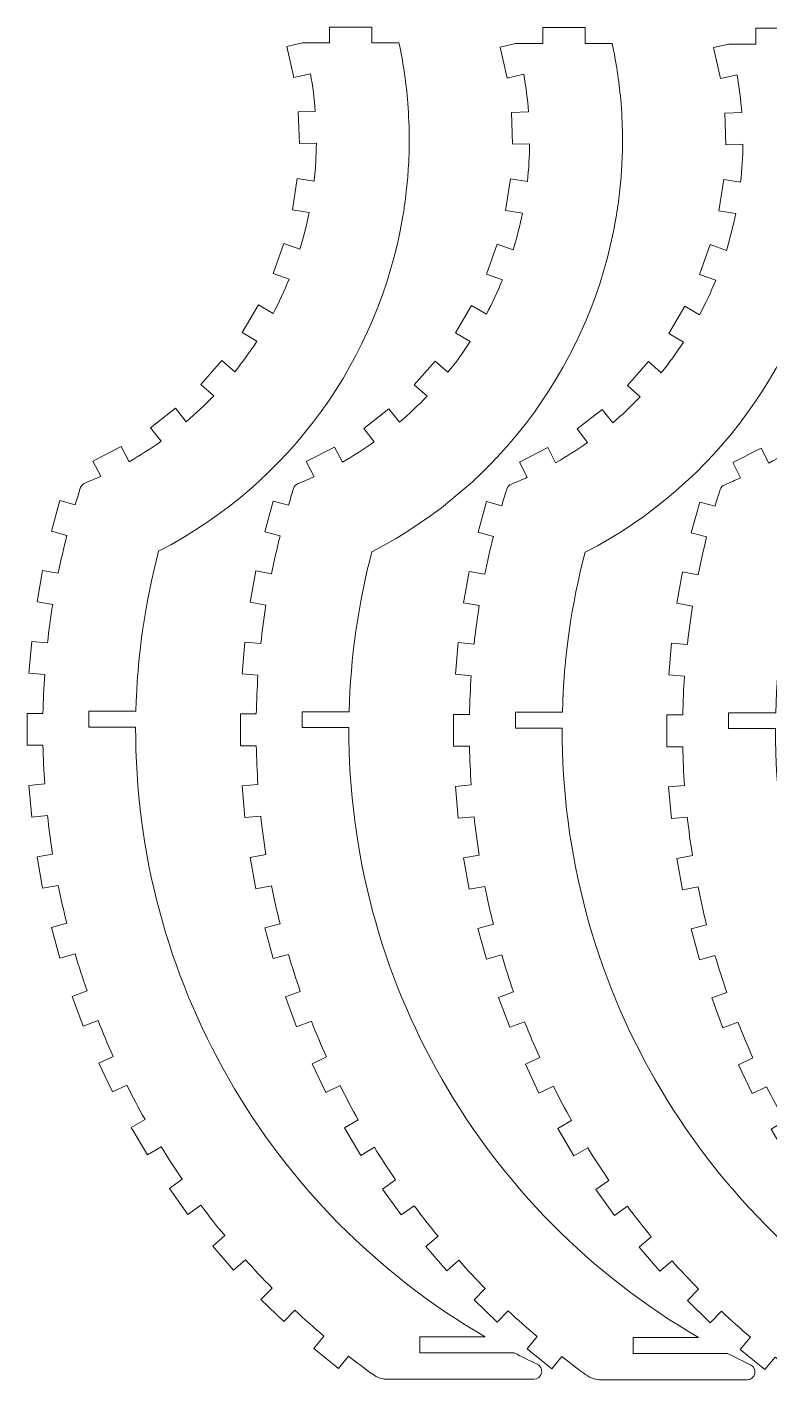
# Model space of a CAD drawing. Header units: millimetres. Extents: x -491 to 491, y -426 to 426.
# Drawn here: x -490.9 to -350.8, y 170.8 to 426.1 of the extents above; entities that cross this region are included whole.
import ezdxf

# ---------------------------------------------------------------- set-up
doc = ezdxf.new("R2010")
doc.units = ezdxf.units.MM
doc.header["$MEASUREMENT"] = 0
doc.layers.add('Camada 1', color=7, linetype='Continuous')

msp = doc.modelspace()

# ---------------------------------------------------------------- linework, layer by layer
at = {"layer": 'Camada 1', "lineweight": 20}
for points in [[(-466.1106, 327.2517), (-441.2061, 340.11), (-424.6201, 363.6994), (-420.092, 390.1154), (-420.092, 390.1154), (-419.8118, 391.7501), (-419.5777, 393.3957), (-419.3908, 395.0502), (-419.3908, 395.0502), (-419.3057, 395.8033), (-419.2303, 396.5586), (-419.1648, 397.3153), (-419.1648, 397.3153), (-419.1066, 397.9884), (-419.0559, 398.6631), (-419.0133, 399.3389), (-419.0133, 399.3389), (-418.9002, 401.1298), (-418.8421, 402.9296), (-418.8404, 404.7353), (-418.8404, 404.7353), (-418.8401, 405.0755), (-418.8418, 405.4158), (-418.8454, 405.756), (-418.8454, 405.756), (-418.8699, 408.03), (-418.9835, 410.303), (-419.1857, 412.5684), (-419.1857, 412.5684), (-419.5015, 416.1074), (-420.034, 419.6266), (-420.7769, 423.1012), (-420.7769, 423.1012), (-420.7769, 423.1012), (-425.8882, 423.1012), (-425.8882, 423.1012), (-425.8882, 423.1012), (-425.8882, 423.1012), (-425.8882, 426.1012), (-425.8882, 426.1012), (-425.8882, 426.1012), (-425.8882, 426.1012), (-433.8882, 426.1012), (-433.8882, 426.1012), (-433.8882, 426.1012), (-433.8882, 426.1012), (-433.8882, 423.1012), (-433.8882, 423.1012), (-433.8882, 423.1012), (-433.8882, 423.1012), (-438.9994, 423.1012), (-438.9994, 423.1012), (-438.9994, 423.1012), (-438.9994, 423.1012), (-441.9257, 422.4399), (-441.9257, 422.4399), (-441.9257, 422.4399), (-441.9257, 422.4399), (-440.6031, 416.5875), (-440.6031, 416.5875), (-440.6031, 416.5875), (-440.6031, 416.5875), (-437.4664, 417.2964), (-437.4664, 417.2964), (-437.4664, 417.2964), (-437.0408, 414.9482), (-436.7359, 412.5799), (-436.5529, 410.2005), (-436.5529, 410.2005), (-436.5529, 410.2005), (-439.7669, 410.0919), (-439.7669, 410.0919), (-439.7669, 410.0919), (-439.7669, 410.0919), (-439.5641, 404.0953), (-439.5641, 404.0953), (-439.5641, 404.0953), (-439.5641, 404.0953), (-436.3502, 404.204), (-436.3502, 404.204), (-436.3502, 404.204), (-436.3721, 401.8177), (-436.5163, 399.4341), (-436.7823, 397.0627), (-436.7823, 397.0627), (-436.7823, 397.0627), (-439.9597, 397.558), (-439.9597, 397.558), (-439.9597, 397.558), (-439.9597, 397.558), (-440.884, 391.6297), (-440.884, 391.6297), (-440.884, 391.6297), (-440.884, 391.6297), (-437.7066, 391.1343), (-437.7066, 391.1343), (-437.7066, 391.1343), (-438.1752, 388.7944), (-438.7634, 386.48), (-439.4689, 384.2004), (-439.4689, 384.2004), (-439.4689, 384.2004), (-442.4973, 385.2823), (-442.4973, 385.2823), (-442.4973, 385.2823), (-442.4973, 385.2823), (-444.5159, 379.632), (-444.5159, 379.632), (-444.5159, 379.632), (-444.5159, 379.632), (-441.4875, 378.5501), (-441.4875, 378.5501), (-441.4875, 378.5501), (-442.3862, 376.3394), (-443.3976, 374.1763), (-444.5178, 372.0692), (-444.5178, 372.0692), (-444.5178, 372.0692), (-447.2898, 373.6993), (-447.2898, 373.6993), (-447.2898, 373.6993), (-447.2898, 373.6993), (-450.3312, 368.5273), (-450.3312, 368.5273), (-450.3312, 368.5273), (-450.3312, 368.5273), (-447.5592, 366.8971), (-447.5592, 366.8971), (-447.5592, 366.8971), (-448.8561, 364.894), (-450.2549, 362.9586), (-451.75, 361.0987), (-451.75, 361.0987), (-451.75, 361.0987), (-454.1675, 363.2192), (-454.1675, 363.2192), (-454.1675, 363.2192), (-454.1675, 363.2192), (-458.124, 358.7086), (-458.124, 358.7086), (-458.124, 358.7086), (-458.124, 358.7086), (-455.7065, 356.588), (-455.7065, 356.588), (-455.7065, 356.588), (-457.3557, 354.8633), (-459.0923, 353.2242), (-460.9094, 351.6773), (-460.9094, 351.6773), (-460.9094, 351.6773), (-462.8868, 354.2133), (-462.8868, 354.2133), (-462.8868, 354.2133), (-462.8868, 354.2133), (-467.6184, 350.5238), (-467.6184, 350.5238), (-467.6184, 350.5238), (-467.6184, 350.5238), (-465.6409, 347.9878), (-465.6409, 347.9878), (-465.6409, 347.9878), (-467.5841, 346.6026), (-469.597, 345.3179), (-471.6717, 344.1388), (-471.6717, 344.1388), (-471.6717, 344.1388), (-473.1391, 347.0003), (-473.1391, 347.0003), (-473.1391, 347.0003), (-473.1391, 347.0003), (-478.478, 344.2626), (-478.478, 344.2626), (-478.478, 344.2626), (-478.478, 344.2626), (-477.0107, 341.4011), (-477.0107, 341.4011), (-477.0107, 341.4011), (-477.9973, 340.9476), (-478.9944, 340.5172), (-480.0011, 340.1102), (-480.0011, 340.1102), (-480.415, 339.9429), (-480.7328, 339.5999), (-480.8682, 339.1745), (-480.8682, 339.1745), (-481.1998, 338.1329), (-481.52, 337.0877), (-481.8288, 336.0391), (-481.8288, 336.0391), (-481.8288, 336.0391), (-484.723, 336.8287), (-484.723, 336.8287), (-484.723, 336.8287), (-484.723, 336.8287), (-486.3022, 331.0403), (-486.3022, 331.0403), (-486.3022, 331.0403), (-486.3022, 331.0403), (-483.408, 330.2507), (-483.408, 330.2507), (-483.408, 330.2507), (-484.0024, 327.8865), (-484.5391, 325.5082), (-485.0177, 323.1179), (-485.0177, 323.1179), (-485.0177, 323.1179), (-487.9705, 323.6479), (-487.9705, 323.6479), (-487.9705, 323.6479), (-487.9705, 323.6479), (-489.0304, 317.7422), (-489.0304, 317.7422), (-489.0304, 317.7422), (-489.0304, 317.7422), (-486.0776, 317.2123), (-486.0776, 317.2123), (-486.0776, 317.2123), (-486.4601, 314.8047), (-486.7839, 312.3882), (-487.0487, 309.9649), (-487.0487, 309.9649), (-487.0487, 309.9649), (-490.0369, 310.231), (-490.0369, 310.231), (-490.0369, 310.231), (-490.0369, 310.231), (-490.5691, 304.2547), (-490.5691, 304.2547), (-490.5691, 304.2547), (-490.5691, 304.2547), (-487.581, 303.9886), (-487.581, 303.9886), (-487.581, 303.9886), (-487.7486, 301.5566), (-487.8569, 299.1209), (-487.9059, 296.6836), (-487.9059, 296.6836), (-487.9059, 296.6836), (-490.9059, 296.6839), (-490.9059, 296.6839), (-490.9059, 296.6839), (-490.9059, 296.6839), (-490.9063, 290.6839), (-490.9063, 290.6839), (-490.9063, 290.6839), (-490.9063, 290.6839), (-487.9063, 290.6836), (-487.9063, 290.6836), (-487.9063, 290.6836), (-487.8577, 288.2464), (-487.7497, 285.8107), (-487.5824, 283.3787), (-487.5824, 283.3787), (-487.5824, 283.3787), (-490.5706, 283.113), (-490.5706, 283.113), (-490.5706, 283.113), (-490.5706, 283.113), (-490.0392, 277.1365), (-490.0392, 277.1365), (-490.0392, 277.1365), (-490.0392, 277.1365), (-487.051, 277.4022), (-487.051, 277.4022), (-487.051, 277.4022), (-486.7866, 274.9789), (-486.4632, 272.5623), (-486.0809, 270.1547), (-486.0809, 270.1547), (-486.0809, 270.1547), (-489.0338, 269.6252), (-489.0338, 269.6252), (-489.0338, 269.6252), (-489.0338, 269.6252), (-487.9748, 263.7194), (-487.9748, 263.7194), (-487.9748, 263.7194), (-487.9748, 263.7194), (-485.0219, 264.2489), (-485.0219, 264.2489), (-485.0219, 264.2489), (-484.5437, 261.8586), (-484.0073, 259.4802), (-483.4132, 257.1159), (-483.4132, 257.1159), (-483.4132, 257.1159), (-486.3075, 256.3268), (-486.3075, 256.3268), (-486.3075, 256.3268), (-486.3075, 256.3268), (-484.7292, 250.5381), (-484.7292, 250.5381), (-484.7292, 250.5381), (-484.7292, 250.5381), (-481.8348, 251.3273), (-481.8348, 251.3273), (-481.8348, 251.3273), (-481.1467, 248.9887), (-480.4016, 246.6672), (-479.6002, 244.3649), (-479.6002, 244.3649), (-479.6002, 244.3649), (-482.4132, 243.3223), (-482.4132, 243.3223), (-482.4132, 243.3223), (-482.4132, 243.3223), (-480.328, 237.6963), (-480.328, 237.6963), (-480.328, 237.6963), (-480.328, 237.6963), (-477.515, 238.739), (-477.515, 238.739), (-477.515, 238.739), (-476.6222, 236.4706), (-475.6743, 234.2243), (-474.672, 232.0021), (-474.672, 232.0021), (-474.672, 232.0021), (-477.3815, 230.7142), (-477.3815, 230.7142), (-477.3815, 230.7142), (-477.3815, 230.7142), (-474.8058, 225.2952), (-474.8058, 225.2952), (-474.8058, 225.2952), (-474.8058, 225.2952), (-472.0963, 226.5831), (-472.0963, 226.5831), (-472.0963, 226.5831), (-471.006, 224.4028), (-469.8627, 222.2494), (-468.6674, 220.1248), (-468.6674, 220.1248), (-468.6674, 220.1248), (-471.2521, 218.6018), (-471.2521, 218.6018), (-471.2521, 218.6018), (-471.2521, 218.6018), (-468.2062, 213.4324), (-468.2062, 213.4324), (-468.2062, 213.4324), (-468.2062, 213.4324), (-465.6215, 214.9554), (-465.6215, 214.9554), (-465.6215, 214.9554), (-464.3422, 212.8803), (-463.0125, 210.8367), (-461.6336, 208.8264), (-461.6336, 208.8264), (-461.6336, 208.8264), (-464.0731, 207.0803), (-464.0731, 207.0803), (-464.0731, 207.0803), (-464.0731, 207.0803), (-460.581, 202.2013), (-460.581, 202.2013), (-460.581, 202.2013), (-460.581, 202.2013), (-458.1415, 203.9474), (-458.1415, 203.9474), (-458.1415, 203.9474), (-456.6833, 201.9938), (-455.1777, 200.0762), (-453.6261, 198.196), (-453.6261, 198.196), (-453.6261, 198.196), (-455.9012, 196.2406), (-455.9012, 196.2406), (-455.9012, 196.2406), (-455.9012, 196.2406), (-451.9903, 191.6903), (-451.9903, 191.6903), (-451.9903, 191.6903), (-451.9903, 191.6903), (-449.7152, 193.6457), (-449.7152, 193.6457), (-449.7152, 193.6457), (-448.0896, 191.8291), (-446.42, 190.0524), (-444.7078, 188.3172), (-444.7078, 188.3172), (-444.7078, 188.3172), (-446.8006, 186.1678), (-446.8006, 186.1678), (-446.8006, 186.1678), (-446.8006, 186.1678), (-442.5018, 181.9821), (-442.5018, 181.9821), (-442.5018, 181.9821), (-442.5018, 181.9821), (-440.409, 184.1315), (-440.409, 184.1315), (-440.409, 184.1315), (-438.6287, 182.4661), (-436.8082, 180.8444), (-434.9489, 179.2678), (-434.9489, 179.2678), (-434.9489, 179.2678), (-436.843, 176.9414), (-436.843, 176.9414), (-436.843, 176.9414), (-436.843, 176.9414), (-432.1901, 173.1531), (-432.1901, 173.1531), (-432.1901, 173.1531), (-432.1901, 173.1531), (-430.296, 175.4796), (-430.296, 175.4796), (-430.296, 175.4796), (-428.7948, 174.3065), (-427.2713, 173.1621), (-425.7265, 172.047), (-425.7265, 172.047), (-424.8746, 171.4321), (-423.8507, 171.1012), (-422.8001, 171.1012), (-422.8001, 171.1012), (-422.8001, 171.1012), (-395.3613, 171.1012), (-395.3613, 171.1012), (-395.3613, 171.1012), (-394.6598, 171.1012), (-394.052, 171.5874), (-393.8979, 172.2717), (-393.8979, 172.2717), (-393.7439, 172.9561), (-394.0847, 173.6559), (-394.7185, 173.9565), (-394.7185, 173.9565), (-396.1704, 174.6451), (-397.6097, 175.3602), (-399.0356, 176.1012), (-399.0356, 176.1012), (-399.0356, 176.1012), (-416.8358, 176.1012), (-416.8358, 176.1012), (-416.8358, 176.1012), (-416.8358, 176.1012), (-416.8358, 179.1012), (-416.8358, 179.1012), (-416.8358, 179.1012), (-416.8358, 179.1012), (-404.4912, 179.1012), (-404.4912, 179.1012), (-404.4912, 179.1012), (-445.4471, 202.8927), (-470.5885, 246.7367), (-470.4354, 294.1012), (-470.4354, 294.1012), (-470.4354, 294.1012), (-479.2671, 294.1012), (-479.2671, 294.1012), (-479.2671, 294.1012), (-479.2671, 294.1012), (-479.2671, 297.1012), (-479.2671, 297.1012), (-479.2671, 297.1012), (-479.2671, 297.1012), (-470.3917, 297.1012), (-470.3917, 297.1012), (-470.3917, 297.1012), (-470.1282, 307.2825), (-468.6917, 317.3995), (-466.1106, 327.2517)], [(-425.8939, 327.1517), (-400.9894, 340.01), (-384.4034, 363.5994), (-379.8753, 390.0154), (-379.8753, 390.0154), (-379.5951, 391.6501), (-379.361, 393.2957), (-379.1741, 394.9502), (-379.1741, 394.9502), (-379.089, 395.7033), (-379.0136, 396.4586), (-378.9481, 397.2153), (-378.9481, 397.2153), (-378.8899, 397.8884), (-378.8392, 398.5631), (-378.7966, 399.2389), (-378.7966, 399.2389), (-378.6835, 401.0298), (-378.6254, 402.8296), (-378.6237, 404.6353), (-378.6237, 404.6353), (-378.6234, 404.9755), (-378.6251, 405.3158), (-378.6287, 405.656), (-378.6287, 405.656), (-378.6532, 407.93), (-378.7668, 410.203), (-378.969, 412.4684), (-378.969, 412.4684), (-379.2848, 416.0074), (-379.8173, 419.5266), (-380.5602, 423.0012), (-380.5602, 423.0012), (-380.5602, 423.0012), (-385.6715, 423.0012), (-385.6715, 423.0012), (-385.6715, 423.0012), (-385.6715, 423.0012), (-385.6715, 426.0012), (-385.6715, 426.0012), (-385.6715, 426.0012), (-385.6715, 426.0012), (-393.6715, 426.0012), (-393.6715, 426.0012), (-393.6715, 426.0012), (-393.6715, 426.0012), (-393.6715, 423.0012), (-393.6715, 423.0012), (-393.6715, 423.0012), (-393.6715, 423.0012), (-398.7827, 423.0012), (-398.7827, 423.0012), (-398.7827, 423.0012), (-398.7827, 423.0012), (-401.709, 422.3399), (-401.709, 422.3399), (-401.709, 422.3399), (-401.709, 422.3399), (-400.3864, 416.4875), (-400.3864, 416.4875), (-400.3864, 416.4875), (-400.3864, 416.4875), (-397.2497, 417.1964), (-397.2497, 417.1964), (-397.2497, 417.1964), (-396.8241, 414.8482), (-396.5192, 412.4799), (-396.3362, 410.1005), (-396.3362, 410.1005), (-396.3362, 410.1005), (-399.5502, 409.9919), (-399.5502, 409.9919), (-399.5502, 409.9919), (-399.5502, 409.9919), (-399.3474, 403.9953), (-399.3474, 403.9953), (-399.3474, 403.9953), (-399.3474, 403.9953), (-396.1335, 404.104), (-396.1335, 404.104), (-396.1335, 404.104), (-396.1554, 401.7177), (-396.2996, 399.3341), (-396.5656, 396.9627), (-396.5656, 396.9627), (-396.5656, 396.9627), (-399.743, 397.458), (-399.743, 397.458), (-399.743, 397.458), (-399.743, 397.458), (-400.6673, 391.5297), (-400.6673, 391.5297), (-400.6673, 391.5297), (-400.6673, 391.5297), (-397.4899, 391.0343), (-397.4899, 391.0343), (-397.4899, 391.0343), (-397.9585, 388.6944), (-398.5467, 386.38), (-399.2522, 384.1004), (-399.2522, 384.1004), (-399.2522, 384.1004), (-402.2806, 385.1823), (-402.2806, 385.1823), (-402.2806, 385.1823), (-402.2806, 385.1823), (-404.2992, 379.532), (-404.2992, 379.532), (-404.2992, 379.532), (-404.2992, 379.532), (-401.2708, 378.4501), (-401.2708, 378.4501), (-401.2708, 378.4501), (-402.1695, 376.2394), (-403.1809, 374.0763), (-404.3011, 371.9692), (-404.3011, 371.9692), (-404.3011, 371.9692), (-407.0731, 373.5993), (-407.0731, 373.5993), (-407.0731, 373.5993), (-407.0731, 373.5993), (-410.1145, 368.4273), (-410.1145, 368.4273), (-410.1145, 368.4273), (-410.1145, 368.4273), (-407.3425, 366.7971), (-407.3425, 366.7971), (-407.3425, 366.7971), (-408.6394, 364.794), (-410.0382, 362.8586), (-411.5333, 360.9987), (-411.5333, 360.9987), (-411.5333, 360.9987), (-413.9508, 363.1192), (-413.9508, 363.1192), (-413.9508, 363.1192), (-413.9508, 363.1192), (-417.9073, 358.6086), (-417.9073, 358.6086), (-417.9073, 358.6086), (-417.9073, 358.6086), (-415.4898, 356.488), (-415.4898, 356.488), (-415.4898, 356.488), (-417.139, 354.7633), (-418.8756, 353.1242), (-420.6927, 351.5773), (-420.6927, 351.5773), (-420.6927, 351.5773), (-422.6701, 354.1133), (-422.6701, 354.1133), (-422.6701, 354.1133), (-422.6701, 354.1133), (-427.4017, 350.4238), (-427.4017, 350.4238), (-427.4017, 350.4238), (-427.4017, 350.4238), (-425.4242, 347.8878), (-425.4242, 347.8878), (-425.4242, 347.8878), (-427.3674, 346.5026), (-429.3803, 345.2179), (-431.455, 344.0388), (-431.455, 344.0388), (-431.455, 344.0388), (-432.9224, 346.9003), (-432.9224, 346.9003), (-432.9224, 346.9003), (-432.9224, 346.9003), (-438.2613, 344.1626), (-438.2613, 344.1626), (-438.2613, 344.1626), (-438.2613, 344.1626), (-436.794, 341.3011), (-436.794, 341.3011), (-436.794, 341.3011), (-437.7806, 340.8476), (-438.7777, 340.4172), (-439.7844, 340.0102), (-439.7844, 340.0102), (-440.1983, 339.8429), (-440.5161, 339.4999), (-440.6515, 339.0745), (-440.6515, 339.0745), (-440.9831, 338.0329), (-441.3033, 336.9877), (-441.6121, 335.9391), (-441.6121, 335.9391), (-441.6121, 335.9391), (-444.5063, 336.7287), (-444.5063, 336.7287), (-444.5063, 336.7287), (-444.5063, 336.7287), (-446.0855, 330.9403), (-446.0855, 330.9403), (-446.0855, 330.9403), (-446.0855, 330.9403), (-443.1913, 330.1507), (-443.1913, 330.1507), (-443.1913, 330.1507), (-443.7857, 327.7865), (-444.3224, 325.4082), (-444.801, 323.0179), (-444.801, 323.0179), (-444.801, 323.0179), (-447.7538, 323.5479), (-447.7538, 323.5479), (-447.7538, 323.5479), (-447.7538, 323.5479), (-448.8137, 317.6422), (-448.8137, 317.6422), (-448.8137, 317.6422), (-448.8137, 317.6422), (-445.8609, 317.1123), (-445.8609, 317.1123), (-445.8609, 317.1123), (-446.2434, 314.7047), (-446.5672, 312.2882), (-446.832, 309.8649), (-446.832, 309.8649), (-446.832, 309.8649), (-449.8202, 310.131), (-449.8202, 310.131), (-449.8202, 310.131), (-449.8202, 310.131), (-450.3524, 304.1547), (-450.3524, 304.1547), (-450.3524, 304.1547), (-450.3524, 304.1547), (-447.3643, 303.8886), (-447.3643, 303.8886), (-447.3643, 303.8886), (-447.5319, 301.4566), (-447.6402, 299.0209), (-447.6892, 296.5836), (-447.6892, 296.5836), (-447.6892, 296.5836), (-450.6892, 296.5839), (-450.6892, 296.5839), (-450.6892, 296.5839), (-450.6892, 296.5839), (-450.6896, 290.5839), (-450.6896, 290.5839), (-450.6896, 290.5839), (-450.6896, 290.5839), (-447.6896, 290.5836), (-447.6896, 290.5836), (-447.6896, 290.5836), (-447.641, 288.1464), (-447.533, 285.7107), (-447.3657, 283.2787), (-447.3657, 283.2787), (-447.3657, 283.2787), (-450.3539, 283.013), (-450.3539, 283.013), (-450.3539, 283.013), (-450.3539, 283.013), (-449.8225, 277.0365), (-449.8225, 277.0365), (-449.8225, 277.0365), (-449.8225, 277.0365), (-446.8343, 277.3022), (-446.8343, 277.3022), (-446.8343, 277.3022), (-446.5699, 274.8789), (-446.2465, 272.4623), (-445.8642, 270.0547), (-445.8642, 270.0547), (-445.8642, 270.0547), (-448.8171, 269.5252), (-448.8171, 269.5252), (-448.8171, 269.5252), (-448.8171, 269.5252), (-447.7581, 263.6194), (-447.7581, 263.6194), (-447.7581, 263.6194), (-447.7581, 263.6194), (-444.8052, 264.1489), (-444.8052, 264.1489), (-444.8052, 264.1489), (-444.327, 261.7586), (-443.7906, 259.3802), (-443.1965, 257.0159), (-443.1965, 257.0159), (-443.1965, 257.0159), (-446.0908, 256.2268), (-446.0908, 256.2268), (-446.0908, 256.2268), (-446.0908, 256.2268), (-444.5125, 250.4381), (-444.5125, 250.4381), (-444.5125, 250.4381), (-444.5125, 250.4381), (-441.6181, 251.2273), (-441.6181, 251.2273), (-441.6181, 251.2273), (-440.93, 248.8887), (-440.1849, 246.5672), (-439.3835, 244.2649), (-439.3835, 244.2649), (-439.3835, 244.2649), (-442.1965, 243.2223), (-442.1965, 243.2223), (-442.1965, 243.2223), (-442.1965, 243.2223), (-440.1113, 237.5963), (-440.1113, 237.5963), (-440.1113, 237.5963), (-440.1113, 237.5963), (-437.2983, 238.639), (-437.2983, 238.639), (-437.2983, 238.639), (-436.4055, 236.3706), (-435.4576, 234.1243), (-434.4553, 231.9021), (-434.4553, 231.9021), (-434.4553, 231.9021), (-437.1648, 230.6142), (-437.1648, 230.6142), (-437.1648, 230.6142), (-437.1648, 230.6142), (-434.5891, 225.1952), (-434.5891, 225.1952), (-434.5891, 225.1952), (-434.5891, 225.1952), (-431.8796, 226.4831), (-431.8796, 226.4831), (-431.8796, 226.4831), (-430.7893, 224.3028), (-429.646, 222.1494), (-428.4507, 220.0248), (-428.4507, 220.0248), (-428.4507, 220.0248), (-431.0354, 218.5018), (-431.0354, 218.5018), (-431.0354, 218.5018), (-431.0354, 218.5018), (-427.9895, 213.3324), (-427.9895, 213.3324), (-427.9895, 213.3324), (-427.9895, 213.3324), (-425.4048, 214.8554), (-425.4048, 214.8554), (-425.4048, 214.8554), (-424.1255, 212.7803), (-422.7958, 210.7367), (-421.4169, 208.7264), (-421.4169, 208.7264), (-421.4169, 208.7264), (-423.8564, 206.9803), (-423.8564, 206.9803), (-423.8564, 206.9803), (-423.8564, 206.9803), (-420.3643, 202.1013), (-420.3643, 202.1013), (-420.3643, 202.1013), (-420.3643, 202.1013), (-417.9248, 203.8474), (-417.9248, 203.8474), (-417.9248, 203.8474), (-416.4666, 201.8938), (-414.961, 199.9762), (-413.4094, 198.096), (-413.4094, 198.096), (-413.4094, 198.096), (-415.6845, 196.1406), (-415.6845, 196.1406), (-415.6845, 196.1406), (-415.6845, 196.1406), (-411.7736, 191.5903), (-411.7736, 191.5903), (-411.7736, 191.5903), (-411.7736, 191.5903), (-409.4985, 193.5457), (-409.4985, 193.5457), (-409.4985, 193.5457), (-407.8729, 191.7291), (-406.2033, 189.9524), (-404.4911, 188.2172), (-404.4911, 188.2172), (-404.4911, 188.2172), (-406.5839, 186.0678), (-406.5839, 186.0678), (-406.5839, 186.0678), (-406.5839, 186.0678), (-402.2851, 181.8821), (-402.2851, 181.8821), (-402.2851, 181.8821), (-402.2851, 181.8821), (-400.1923, 184.0315), (-400.1923, 184.0315), (-400.1923, 184.0315), (-398.412, 182.3661), (-396.5915, 180.7444), (-394.7322, 179.1678), (-394.7322, 179.1678), (-394.7322, 179.1678), (-396.6263, 176.8414), (-396.6263, 176.8414), (-396.6263, 176.8414), (-396.6263, 176.8414), (-391.9734, 173.0531), (-391.9734, 173.0531), (-391.9734, 173.0531), (-391.9734, 173.0531), (-390.0793, 175.3796), (-390.0793, 175.3796), (-390.0793, 175.3796), (-388.5781, 174.2065), (-387.0546, 173.0621), (-385.5098, 171.947), (-385.5098, 171.947), (-384.6579, 171.3321), (-383.634, 171.0012), (-382.5834, 171.0012), (-382.5834, 171.0012), (-382.5834, 171.0012), (-355.1446, 171.0012), (-355.1446, 171.0012), (-355.1446, 171.0012), (-354.4431, 171.0012), (-353.8353, 171.4874), (-353.6812, 172.1717), (-353.6812, 172.1717), (-353.5272, 172.8561), (-353.868, 173.5559), (-354.5018, 173.8565), (-354.5018, 173.8565), (-355.9537, 174.5451), (-357.393, 175.2602), (-358.8189, 176.0012), (-358.8189, 176.0012), (-358.8189, 176.0012), (-376.6191, 176.0012), (-376.6191, 176.0012), (-376.6191, 176.0012), (-376.6191, 176.0012), (-376.6191, 179.0012), (-376.6191, 179.0012), (-376.6191, 179.0012), (-376.6191, 179.0012), (-364.2745, 179.0012), (-364.2745, 179.0012), (-364.2745, 179.0012), (-405.2304, 202.7927), (-430.3718, 246.6367), (-430.2187, 294.0012), (-430.2187, 294.0012), (-430.2187, 294.0012), (-439.0504, 294.0012), (-439.0504, 294.0012), (-439.0504, 294.0012), (-439.0504, 294.0012), (-439.0504, 297.0012), (-439.0504, 297.0012), (-439.0504, 297.0012), (-439.0504, 297.0012), (-430.175, 297.0012), (-430.175, 297.0012), (-430.175, 297.0012), (-429.9115, 307.1825), (-428.475, 317.2995), (-425.8939, 327.1517)], [(-385.6772, 327.0517), (-360.7727, 339.91), (-344.1867, 363.4994), (-339.6586, 389.9154), (-339.6586, 389.9154), (-339.3784, 391.5501), (-339.1443, 393.1957), (-338.9574, 394.8502), (-338.9574, 394.8502), (-338.8723, 395.6033), (-338.7969, 396.3586), (-338.7314, 397.1153), (-338.7314, 397.1153), (-338.6732, 397.7884), (-338.6225, 398.4631), (-338.5799, 399.1389), (-338.5799, 399.1389), (-338.4668, 400.9298), (-338.4087, 402.7296), (-338.407, 404.5353), (-338.407, 404.5353), (-338.4067, 404.8755), (-338.4084, 405.2158), (-338.412, 405.556), (-338.412, 405.556), (-338.4365, 407.83), (-338.5501, 410.103), (-338.7523, 412.3684), (-338.7523, 412.3684), (-339.0681, 415.9074), (-339.6006, 419.4266), (-340.3435, 422.9012), (-340.3435, 422.9012), (-340.3435, 422.9012), (-345.4548, 422.9012), (-345.4548, 422.9012), (-345.4548, 422.9012), (-345.4548, 422.9012), (-345.4548, 425.9012), (-345.4548, 425.9012), (-345.4548, 425.9012), (-345.4548, 425.9012), (-353.4548, 425.9012), (-353.4548, 425.9012), (-353.4548, 425.9012), (-353.4548, 425.9012), (-353.4548, 422.9012), (-353.4548, 422.9012), (-353.4548, 422.9012), (-353.4548, 422.9012), (-358.566, 422.9012), (-358.566, 422.9012), (-358.566, 422.9012), (-358.566, 422.9012), (-361.4923, 422.2399), (-361.4923, 422.2399), (-361.4923, 422.2399), (-361.4923, 422.2399), (-360.1697, 416.3875), (-360.1697, 416.3875), (-360.1697, 416.3875), (-360.1697, 416.3875), (-357.033, 417.0964), (-357.033, 417.0964), (-357.033, 417.0964), (-356.6074, 414.7482), (-356.3025, 412.3799), (-356.1195, 410.0005), (-356.1195, 410.0005), (-356.1195, 410.0005), (-359.3335, 409.8919), (-359.3335, 409.8919), (-359.3335, 409.8919), (-359.3335, 409.8919), (-359.1307, 403.8953), (-359.1307, 403.8953), (-359.1307, 403.8953), (-359.1307, 403.8953), (-355.9168, 404.004), (-355.9168, 404.004), (-355.9168, 404.004), (-355.9387, 401.6177), (-356.0829, 399.2341), (-356.3489, 396.8627), (-356.3489, 396.8627), (-356.3489, 396.8627), (-359.5263, 397.358), (-359.5263, 397.358), (-359.5263, 397.358), (-359.5263, 397.358), (-360.4506, 391.4297), (-360.4506, 391.4297), (-360.4506, 391.4297), (-360.4506, 391.4297), (-357.2732, 390.9343), (-357.2732, 390.9343), (-357.2732, 390.9343), (-357.7418, 388.5944), (-358.33, 386.28), (-359.0355, 384.0004), (-359.0355, 384.0004), (-359.0355, 384.0004), (-362.0639, 385.0823), (-362.0639, 385.0823), (-362.0639, 385.0823), (-362.0639, 385.0823), (-364.0825, 379.432), (-364.0825, 379.432), (-364.0825, 379.432), (-364.0825, 379.432), (-361.0541, 378.3501), (-361.0541, 378.3501), (-361.0541, 378.3501), (-361.9528, 376.1394), (-362.9642, 373.9763), (-364.0844, 371.8692), (-364.0844, 371.8692), (-364.0844, 371.8692), (-366.8564, 373.4993), (-366.8564, 373.4993), (-366.8564, 373.4993), (-366.8564, 373.4993), (-369.8978, 368.3273), (-369.8978, 368.3273), (-369.8978, 368.3273), (-369.8978, 368.3273), (-367.1258, 366.6971), (-367.1258, 366.6971), (-367.1258, 366.6971), (-368.4227, 364.694), (-369.8215, 362.7586), (-371.3166, 360.8987), (-371.3166, 360.8987), (-371.3166, 360.8987), (-373.7341, 363.0192), (-373.7341, 363.0192), (-373.7341, 363.0192), (-373.7341, 363.0192), (-377.6906, 358.5086), (-377.6906, 358.5086), (-377.6906, 358.5086), (-377.6906, 358.5086), (-375.2731, 356.388), (-375.2731, 356.388), (-375.2731, 356.388), (-376.9223, 354.6633), (-378.6589, 353.0242), (-380.476, 351.4773), (-380.476, 351.4773), (-380.476, 351.4773), (-382.4534, 354.0133), (-382.4534, 354.0133), (-382.4534, 354.0133), (-382.4534, 354.0133), (-387.185, 350.3238), (-387.185, 350.3238), (-387.185, 350.3238), (-387.185, 350.3238), (-385.2075, 347.7878), (-385.2075, 347.7878), (-385.2075, 347.7878), (-387.1507, 346.4026), (-389.1636, 345.1179), (-391.2383, 343.9388), (-391.2383, 343.9388), (-391.2383, 343.9388), (-392.7057, 346.8003), (-392.7057, 346.8003), (-392.7057, 346.8003), (-392.7057, 346.8003), (-398.0446, 344.0626), (-398.0446, 344.0626), (-398.0446, 344.0626), (-398.0446, 344.0626), (-396.5773, 341.2011), (-396.5773, 341.2011), (-396.5773, 341.2011), (-397.5639, 340.7476), (-398.561, 340.3172), (-399.5677, 339.9102), (-399.5677, 339.9102), (-399.9816, 339.7429), (-400.2994, 339.3999), (-400.4348, 338.9745), (-400.4348, 338.9745), (-400.7664, 337.9329), (-401.0866, 336.8877), (-401.3954, 335.8391), (-401.3954, 335.8391), (-401.3954, 335.8391), (-404.2896, 336.6287), (-404.2896, 336.6287), (-404.2896, 336.6287), (-404.2896, 336.6287), (-405.8688, 330.8403), (-405.8688, 330.8403), (-405.8688, 330.8403), (-405.8688, 330.8403), (-402.9746, 330.0507), (-402.9746, 330.0507), (-402.9746, 330.0507), (-403.569, 327.6865), (-404.1057, 325.3082), (-404.5843, 322.9179), (-404.5843, 322.9179), (-404.5843, 322.9179), (-407.5371, 323.4479), (-407.5371, 323.4479), (-407.5371, 323.4479), (-407.5371, 323.4479), (-408.597, 317.5422), (-408.597, 317.5422), (-408.597, 317.5422), (-408.597, 317.5422), (-405.6442, 317.0123), (-405.6442, 317.0123), (-405.6442, 317.0123), (-406.0267, 314.6047), (-406.3505, 312.1882), (-406.6153, 309.7649), (-406.6153, 309.7649), (-406.6153, 309.7649), (-409.6035, 310.031), (-409.6035, 310.031), (-409.6035, 310.031), (-409.6035, 310.031), (-410.1357, 304.0547), (-410.1357, 304.0547), (-410.1357, 304.0547), (-410.1357, 304.0547), (-407.1476, 303.7886), (-407.1476, 303.7886), (-407.1476, 303.7886), (-407.3152, 301.3566), (-407.4235, 298.9209), (-407.4725, 296.4836), (-407.4725, 296.4836), (-407.4725, 296.4836), (-410.4725, 296.4839), (-410.4725, 296.4839), (-410.4725, 296.4839), (-410.4725, 296.4839), (-410.4729, 290.4839), (-410.4729, 290.4839), (-410.4729, 290.4839), (-410.4729, 290.4839), (-407.4729, 290.4836), (-407.4729, 290.4836), (-407.4729, 290.4836), (-407.4243, 288.0464), (-407.3163, 285.6107), (-407.149, 283.1787), (-407.149, 283.1787), (-407.149, 283.1787), (-410.1372, 282.913), (-410.1372, 282.913), (-410.1372, 282.913), (-410.1372, 282.913), (-409.6058, 276.9365), (-409.6058, 276.9365), (-409.6058, 276.9365), (-409.6058, 276.9365), (-406.6176, 277.2022), (-406.6176, 277.2022), (-406.6176, 277.2022), (-406.3532, 274.7789), (-406.0298, 272.3623), (-405.6475, 269.9547), (-405.6475, 269.9547), (-405.6475, 269.9547), (-408.6004, 269.4252), (-408.6004, 269.4252), (-408.6004, 269.4252), (-408.6004, 269.4252), (-407.5414, 263.5194), (-407.5414, 263.5194), (-407.5414, 263.5194), (-407.5414, 263.5194), (-404.5885, 264.0489), (-404.5885, 264.0489), (-404.5885, 264.0489), (-404.1103, 261.6586), (-403.5739, 259.2802), (-402.9798, 256.9159), (-402.9798, 256.9159), (-402.9798, 256.9159), (-405.8741, 256.1268), (-405.8741, 256.1268), (-405.8741, 256.1268), (-405.8741, 256.1268), (-404.2958, 250.3381), (-404.2958, 250.3381), (-404.2958, 250.3381), (-404.2958, 250.3381), (-401.4014, 251.1273), (-401.4014, 251.1273), (-401.4014, 251.1273), (-400.7133, 248.7887), (-399.9682, 246.4672), (-399.1668, 244.1649), (-399.1668, 244.1649), (-399.1668, 244.1649), (-401.9798, 243.1223), (-401.9798, 243.1223), (-401.9798, 243.1223), (-401.9798, 243.1223), (-399.8946, 237.4963), (-399.8946, 237.4963), (-399.8946, 237.4963), (-399.8946, 237.4963), (-397.0816, 238.539), (-397.0816, 238.539), (-397.0816, 238.539), (-396.1888, 236.2706), (-395.2409, 234.0243), (-394.2386, 231.8021), (-394.2386, 231.8021), (-394.2386, 231.8021), (-396.9481, 230.5142), (-396.9481, 230.5142), (-396.9481, 230.5142), (-396.9481, 230.5142), (-394.3724, 225.0952), (-394.3724, 225.0952), (-394.3724, 225.0952), (-394.3724, 225.0952), (-391.6629, 226.3831), (-391.6629, 226.3831), (-391.6629, 226.3831), (-390.5726, 224.2028), (-389.4293, 222.0494), (-388.234, 219.9248), (-388.234, 219.9248), (-388.234, 219.9248), (-390.8187, 218.4018), (-390.8187, 218.4018), (-390.8187, 218.4018), (-390.8187, 218.4018), (-387.7728, 213.2324), (-387.7728, 213.2324), (-387.7728, 213.2324), (-387.7728, 213.2324), (-385.1881, 214.7554), (-385.1881, 214.7554), (-385.1881, 214.7554), (-383.9088, 212.6803), (-382.5791, 210.6367), (-381.2002, 208.6264), (-381.2002, 208.6264), (-381.2002, 208.6264), (-383.6397, 206.8803), (-383.6397, 206.8803), (-383.6397, 206.8803), (-383.6397, 206.8803), (-380.1476, 202.0013), (-380.1476, 202.0013), (-380.1476, 202.0013), (-380.1476, 202.0013), (-377.7081, 203.7474), (-377.7081, 203.7474), (-377.7081, 203.7474), (-376.2499, 201.7938), (-374.7443, 199.8762), (-373.1927, 197.996), (-373.1927, 197.996), (-373.1927, 197.996), (-375.4678, 196.0406), (-375.4678, 196.0406), (-375.4678, 196.0406), (-375.4678, 196.0406), (-371.5569, 191.4903), (-371.5569, 191.4903), (-371.5569, 191.4903), (-371.5569, 191.4903), (-369.2818, 193.4457), (-369.2818, 193.4457), (-369.2818, 193.4457), (-367.6562, 191.6291), (-365.9866, 189.8524), (-364.2744, 188.1172), (-364.2744, 188.1172), (-364.2744, 188.1172), (-366.3672, 185.9678), (-366.3672, 185.9678), (-366.3672, 185.9678), (-366.3672, 185.9678), (-362.0684, 181.7821), (-362.0684, 181.7821), (-362.0684, 181.7821), (-362.0684, 181.7821), (-359.9756, 183.9315), (-359.9756, 183.9315), (-359.9756, 183.9315), (-358.1953, 182.2661), (-356.3748, 180.6444), (-354.5155, 179.0678), (-354.5155, 179.0678), (-354.5155, 179.0678), (-356.4096, 176.7414), (-356.4096, 176.7414), (-356.4096, 176.7414), (-356.4096, 176.7414), (-351.7567, 172.9531), (-351.7567, 172.9531), (-351.7567, 172.9531), (-351.7567, 172.9531), (-349.8626, 175.2796), (-349.8626, 175.2796), (-349.8626, 175.2796), (-348.3614, 174.1065), (-346.8379, 172.9621), (-345.2931, 171.847), (-345.2931, 171.847), (-344.4412, 171.2321), (-343.4173, 170.9012), (-342.3667, 170.9012), (-342.3667, 170.9012), (-342.3667, 170.9012), (-314.9279, 170.9012), (-314.9279, 170.9012), (-314.9279, 170.9012), (-314.2264, 170.9012), (-313.6186, 171.3874), (-313.4645, 172.0717), (-313.4645, 172.0717), (-313.3105, 172.7561), (-313.6513, 173.4559), (-314.2851, 173.7565), (-314.2851, 173.7565), (-315.737, 174.4451), (-317.1763, 175.1602), (-318.6022, 175.9012), (-318.6022, 175.9012), (-318.6022, 175.9012), (-336.4024, 175.9012), (-336.4024, 175.9012), (-336.4024, 175.9012), (-336.4024, 175.9012), (-336.4024, 178.9012), (-336.4024, 178.9012), (-336.4024, 178.9012), (-336.4024, 178.9012), (-324.0578, 178.9012), (-324.0578, 178.9012), (-324.0578, 178.9012), (-365.0137, 202.6927), (-390.1551, 246.5367), (-390.002, 293.9012), (-390.002, 293.9012), (-390.002, 293.9012), (-398.8337, 293.9012), (-398.8337, 293.9012), (-398.8337, 293.9012), (-398.8337, 293.9012), (-398.8337, 296.9012), (-398.8337, 296.9012), (-398.8337, 296.9012), (-398.8337, 296.9012), (-389.9583, 296.9012), (-389.9583, 296.9012), (-389.9583, 296.9012), (-389.6948, 307.0825), (-388.2583, 317.1995), (-385.6772, 327.0517)], [(-345.4605, 326.9517), (-320.556, 339.81), (-303.97, 363.3994), (-299.4419, 389.8154), (-299.4419, 389.8154), (-299.1617, 391.4501), (-298.9276, 393.0957), (-298.7407, 394.7502), (-298.7407, 394.7502), (-298.6556, 395.5033), (-298.5802, 396.2586), (-298.5147, 397.0153), (-298.5147, 397.0153), (-298.4565, 397.6884), (-298.4058, 398.3631), (-298.3632, 399.0389), (-298.3632, 399.0389), (-298.2501, 400.8298), (-298.192, 402.6296), (-298.1903, 404.4353), (-298.1903, 404.4353), (-298.19, 404.7755), (-298.1917, 405.1158), (-298.1953, 405.456), (-298.1953, 405.456), (-298.2198, 407.73), (-298.3334, 410.003), (-298.5356, 412.2684), (-298.5356, 412.2684), (-298.8514, 415.8074), (-299.3839, 419.3266), (-300.1268, 422.8012), (-300.1268, 422.8012), (-300.1268, 422.8012), (-305.2381, 422.8012), (-305.2381, 422.8012), (-305.2381, 422.8012), (-305.2381, 422.8012), (-305.2381, 425.8012), (-305.2381, 425.8012), (-305.2381, 425.8012), (-305.2381, 425.8012), (-313.2381, 425.8012), (-313.2381, 425.8012), (-313.2381, 425.8012), (-313.2381, 425.8012), (-313.2381, 422.8012), (-313.2381, 422.8012), (-313.2381, 422.8012), (-313.2381, 422.8012), (-318.3493, 422.8012), (-318.3493, 422.8012), (-318.3493, 422.8012), (-318.3493, 422.8012), (-321.2756, 422.1399), (-321.2756, 422.1399), (-321.2756, 422.1399), (-321.2756, 422.1399), (-319.953, 416.2875), (-319.953, 416.2875), (-319.953, 416.2875), (-319.953, 416.2875), (-316.8163, 416.9964), (-316.8163, 416.9964), (-316.8163, 416.9964), (-316.3907, 414.6482), (-316.0858, 412.2799), (-315.9028, 409.9005), (-315.9028, 409.9005), (-315.9028, 409.9005), (-319.1168, 409.7919), (-319.1168, 409.7919), (-319.1168, 409.7919), (-319.1168, 409.7919), (-318.914, 403.7953), (-318.914, 403.7953), (-318.914, 403.7953), (-318.914, 403.7953), (-315.7001, 403.904), (-315.7001, 403.904), (-315.7001, 403.904), (-315.722, 401.5177), (-315.8662, 399.1341), (-316.1322, 396.7627), (-316.1322, 396.7627), (-316.1322, 396.7627), (-319.3096, 397.258), (-319.3096, 397.258), (-319.3096, 397.258), (-319.3096, 397.258), (-320.2339, 391.3297), (-320.2339, 391.3297), (-320.2339, 391.3297), (-320.2339, 391.3297), (-317.0565, 390.8343), (-317.0565, 390.8343), (-317.0565, 390.8343), (-317.5251, 388.4944), (-318.1133, 386.18), (-318.8188, 383.9004), (-318.8188, 383.9004), (-318.8188, 383.9004), (-321.8472, 384.9823), (-321.8472, 384.9823), (-321.8472, 384.9823), (-321.8472, 384.9823), (-323.8658, 379.332), (-323.8658, 379.332), (-323.8658, 379.332), (-323.8658, 379.332), (-320.8374, 378.2501), (-320.8374, 378.2501), (-320.8374, 378.2501), (-321.7361, 376.0394), (-322.7475, 373.8763), (-323.8677, 371.7692), (-323.8677, 371.7692), (-323.8677, 371.7692), (-326.6397, 373.3993), (-326.6397, 373.3993), (-326.6397, 373.3993), (-326.6397, 373.3993), (-329.6811, 368.2273), (-329.6811, 368.2273), (-329.6811, 368.2273), (-329.6811, 368.2273), (-326.9091, 366.5971), (-326.9091, 366.5971), (-326.9091, 366.5971), (-328.206, 364.594), (-329.6048, 362.6586), (-331.0999, 360.7987), (-331.0999, 360.7987), (-331.0999, 360.7987), (-333.5174, 362.9192), (-333.5174, 362.9192), (-333.5174, 362.9192), (-333.5174, 362.9192), (-337.4739, 358.4086), (-337.4739, 358.4086), (-337.4739, 358.4086), (-337.4739, 358.4086), (-335.0564, 356.288), (-335.0564, 356.288), (-335.0564, 356.288), (-336.7056, 354.5633), (-338.4422, 352.9242), (-340.2593, 351.3773), (-340.2593, 351.3773), (-340.2593, 351.3773), (-342.2367, 353.9133), (-342.2367, 353.9133), (-342.2367, 353.9133), (-342.2367, 353.9133), (-346.9683, 350.2238), (-346.9683, 350.2238), (-346.9683, 350.2238), (-346.9683, 350.2238), (-344.9908, 347.6878), (-344.9908, 347.6878), (-344.9908, 347.6878), (-346.934, 346.3026), (-348.9469, 345.0179), (-351.0216, 343.8388), (-351.0216, 343.8388), (-351.0216, 343.8388), (-352.489, 346.7003), (-352.489, 346.7003), (-352.489, 346.7003), (-352.489, 346.7003), (-357.8279, 343.9626), (-357.8279, 343.9626), (-357.8279, 343.9626), (-357.8279, 343.9626), (-356.3606, 341.1011), (-356.3606, 341.1011), (-356.3606, 341.1011), (-357.3472, 340.6476), (-358.3443, 340.2172), (-359.351, 339.8102), (-359.351, 339.8102), (-359.7649, 339.6429), (-360.0827, 339.2999), (-360.2181, 338.8745), (-360.2181, 338.8745), (-360.5497, 337.8329), (-360.8699, 336.7877), (-361.1787, 335.7391), (-361.1787, 335.7391), (-361.1787, 335.7391), (-364.0729, 336.5287), (-364.0729, 336.5287), (-364.0729, 336.5287), (-364.0729, 336.5287), (-365.6521, 330.7403), (-365.6521, 330.7403), (-365.6521, 330.7403), (-365.6521, 330.7403), (-362.7579, 329.9507), (-362.7579, 329.9507), (-362.7579, 329.9507), (-363.3523, 327.5865), (-363.889, 325.2082), (-364.3676, 322.8179), (-364.3676, 322.8179), (-364.3676, 322.8179), (-367.3204, 323.3479), (-367.3204, 323.3479), (-367.3204, 323.3479), (-367.3204, 323.3479), (-368.3803, 317.4422), (-368.3803, 317.4422), (-368.3803, 317.4422), (-368.3803, 317.4422), (-365.4275, 316.9123), (-365.4275, 316.9123), (-365.4275, 316.9123), (-365.81, 314.5047), (-366.1338, 312.0882), (-366.3986, 309.6649), (-366.3986, 309.6649), (-366.3986, 309.6649), (-369.3868, 309.931), (-369.3868, 309.931), (-369.3868, 309.931), (-369.3868, 309.931), (-369.919, 303.9547), (-369.919, 303.9547), (-369.919, 303.9547), (-369.919, 303.9547), (-366.9309, 303.6886), (-366.9309, 303.6886), (-366.9309, 303.6886), (-367.0985, 301.2566), (-367.2068, 298.8209), (-367.2558, 296.3836), (-367.2558, 296.3836), (-367.2558, 296.3836), (-370.2558, 296.3839), (-370.2558, 296.3839), (-370.2558, 296.3839), (-370.2558, 296.3839), (-370.2562, 290.3839), (-370.2562, 290.3839), (-370.2562, 290.3839), (-370.2562, 290.3839), (-367.2562, 290.3836), (-367.2562, 290.3836), (-367.2562, 290.3836), (-367.2076, 287.9464), (-367.0996, 285.5107), (-366.9323, 283.0787), (-366.9323, 283.0787), (-366.9323, 283.0787), (-369.9205, 282.813), (-369.9205, 282.813), (-369.9205, 282.813), (-369.9205, 282.813), (-369.3891, 276.8365), (-369.3891, 276.8365), (-369.3891, 276.8365), (-369.3891, 276.8365), (-366.4009, 277.1022), (-366.4009, 277.1022), (-366.4009, 277.1022), (-366.1365, 274.6789), (-365.8131, 272.2623), (-365.4308, 269.8547), (-365.4308, 269.8547), (-365.4308, 269.8547), (-368.3837, 269.3252), (-368.3837, 269.3252), (-368.3837, 269.3252), (-368.3837, 269.3252), (-367.3247, 263.4194), (-367.3247, 263.4194), (-367.3247, 263.4194), (-367.3247, 263.4194), (-364.3718, 263.9489), (-364.3718, 263.9489), (-364.3718, 263.9489), (-363.8936, 261.5586), (-363.3572, 259.1802), (-362.7631, 256.8159), (-362.7631, 256.8159), (-362.7631, 256.8159), (-365.6574, 256.0268), (-365.6574, 256.0268), (-365.6574, 256.0268), (-365.6574, 256.0268), (-364.0791, 250.2381), (-364.0791, 250.2381), (-364.0791, 250.2381), (-364.0791, 250.2381), (-361.1847, 251.0273), (-361.1847, 251.0273), (-361.1847, 251.0273), (-360.4966, 248.6887), (-359.7515, 246.3672), (-358.9501, 244.0649), (-358.9501, 244.0649), (-358.9501, 244.0649), (-361.7631, 243.0223), (-361.7631, 243.0223), (-361.7631, 243.0223), (-361.7631, 243.0223), (-359.6779, 237.3963), (-359.6779, 237.3963), (-359.6779, 237.3963), (-359.6779, 237.3963), (-356.8649, 238.439), (-356.8649, 238.439), (-356.8649, 238.439), (-355.9721, 236.1706), (-355.0242, 233.9243), (-354.0219, 231.7021), (-354.0219, 231.7021), (-354.0219, 231.7021), (-356.7314, 230.4142), (-356.7314, 230.4142), (-356.7314, 230.4142), (-356.7314, 230.4142), (-354.1557, 224.9952), (-354.1557, 224.9952), (-354.1557, 224.9952), (-354.1557, 224.9952), (-351.4462, 226.2831), (-351.4462, 226.2831), (-351.4462, 226.2831), (-350.3559, 224.1028), (-349.2126, 221.9494), (-348.0173, 219.8248), (-348.0173, 219.8248), (-348.0173, 219.8248), (-350.602, 218.3018), (-350.602, 218.3018), (-350.602, 218.3018), (-350.602, 218.3018), (-347.5561, 213.1324), (-347.5561, 213.1324), (-347.5561, 213.1324), (-347.5561, 213.1324), (-344.9714, 214.6554), (-344.9714, 214.6554), (-344.9714, 214.6554), (-343.6921, 212.5803), (-342.3624, 210.5367), (-340.9835, 208.5264), (-340.9835, 208.5264), (-340.9835, 208.5264), (-343.423, 206.7803), (-343.423, 206.7803), (-343.423, 206.7803), (-343.423, 206.7803), (-339.9309, 201.9013), (-339.9309, 201.9013), (-339.9309, 201.9013), (-339.9309, 201.9013), (-337.4914, 203.6474), (-337.4914, 203.6474), (-337.4914, 203.6474), (-336.0332, 201.6938), (-334.5276, 199.7762), (-332.976, 197.896), (-332.976, 197.896), (-332.976, 197.896), (-335.2511, 195.9406), (-335.2511, 195.9406), (-335.2511, 195.9406), (-335.2511, 195.9406), (-331.3402, 191.3903), (-331.3402, 191.3903), (-331.3402, 191.3903), (-331.3402, 191.3903), (-329.0651, 193.3457), (-329.0651, 193.3457), (-329.0651, 193.3457), (-327.4395, 191.5291), (-325.7699, 189.7524), (-324.0577, 188.0172), (-324.0577, 188.0172), (-324.0577, 188.0172), (-326.1505, 185.8678), (-326.1505, 185.8678), (-326.1505, 185.8678), (-326.1505, 185.8678), (-321.8517, 181.6821), (-321.8517, 181.6821), (-321.8517, 181.6821), (-321.8517, 181.6821), (-319.7589, 183.8315), (-319.7589, 183.8315), (-319.7589, 183.8315), (-317.9786, 182.1661), (-316.1581, 180.5444), (-314.2988, 178.9678), (-314.2988, 178.9678), (-314.2988, 178.9678), (-316.1929, 176.6414), (-316.1929, 176.6414), (-316.1929, 176.6414), (-316.1929, 176.6414), (-311.54, 172.8531), (-311.54, 172.8531), (-311.54, 172.8531), (-311.54, 172.8531), (-309.6459, 175.1796), (-309.6459, 175.1796), (-309.6459, 175.1796), (-308.1447, 174.0065), (-306.6212, 172.8621), (-305.0764, 171.747), (-305.0764, 171.747), (-304.2245, 171.1321), (-303.2006, 170.8012), (-302.15, 170.8012), (-302.15, 170.8012), (-302.15, 170.8012), (-274.7112, 170.8012), (-274.7112, 170.8012), (-274.7112, 170.8012), (-274.0097, 170.8012), (-273.4019, 171.2874), (-273.2478, 171.9717), (-273.2478, 171.9717), (-273.0938, 172.6561), (-273.4346, 173.3559), (-274.0684, 173.6565), (-274.0684, 173.6565), (-275.5203, 174.3451), (-276.9596, 175.0602), (-278.3855, 175.8012), (-278.3855, 175.8012), (-278.3855, 175.8012), (-296.1857, 175.8012), (-296.1857, 175.8012), (-296.1857, 175.8012), (-296.1857, 175.8012), (-296.1857, 178.8012), (-296.1857, 178.8012), (-296.1857, 178.8012), (-296.1857, 178.8012), (-283.8411, 178.8012), (-283.8411, 178.8012), (-283.8411, 178.8012), (-324.797, 202.5927), (-349.9384, 246.4367), (-349.7853, 293.8012), (-349.7853, 293.8012), (-349.7853, 293.8012), (-358.617, 293.8012), (-358.617, 293.8012), (-358.617, 293.8012), (-358.617, 293.8012), (-358.617, 296.8012), (-358.617, 296.8012), (-358.617, 296.8012), (-358.617, 296.8012), (-349.7416, 296.8012), (-349.7416, 296.8012), (-349.7416, 296.8012), (-349.4781, 306.9825), (-348.0416, 317.0995), (-345.4605, 326.9517)]]:
    msp.add_open_spline(points, degree=3, knots=[0, 0, 0, 0, 0.00854701, 0.00854701, 0.00854701, 0.00854701, 0.01709402, 0.01709402, 0.01709402, 0.01709402, 0.02564103, 0.02564103, 0.02564103, 0.02564103, 0.03418803, 0.03418803, 0.03418803, 0.03418803, 0.04273504, 0.04273504, 0.04273504, 0.04273504, 0.05128205, 0.05128205, 0.05128205, 0.05128205, 0.05982906, 0.05982906, 0.05982906, 0.05982906, 0.06837607, 0.06837607, 0.06837607, 0.06837607, 0.07692308, 0.07692308, 0.07692308, 0.07692308, 0.08547009, 0.08547009, 0.08547009, 0.08547009, 0.09401709, 0.09401709, 0.09401709, 0.09401709, 0.1025641, 0.1025641, 0.1025641, 0.1025641, 0.11111111, 0.11111111, 0.11111111, 0.11111111, 0.11965812, 0.11965812, 0.11965812, 0.11965812, 0.12820513, 0.12820513, 0.12820513, 0.12820513, 0.13675214, 0.13675214, 0.13675214, 0.13675214, 0.14529915, 0.14529915, 0.14529915, 0.14529915, 0.15384615, 0.15384615, 0.15384615, 0.15384615, 0.16239316, 0.16239316, 0.16239316, 0.16239316, 0.17094017, 0.17094017, 0.17094017, 0.17094017, 0.17948718, 0.17948718, 0.17948718, 0.17948718, 0.18803419, 0.18803419, 0.18803419, 0.18803419, 0.1965812, 0.1965812, 0.1965812, 0.1965812, 0.20512821, 0.20512821, 0.20512821, 0.20512821, 0.21367521, 0.21367521, 0.21367521, 0.21367521, 0.22222222, 0.22222222, 0.22222222, 0.22222222, 0.23076923, 0.23076923, 0.23076923, 0.23076923, 0.23931624, 0.23931624, 0.23931624, 0.23931624, 0.24786325, 0.24786325, 0.24786325, 0.24786325, 0.25641026, 0.25641026, 0.25641026, 0.25641026, 0.26495726, 0.26495726, 0.26495726, 0.26495726, 0.27350427, 0.27350427, 0.27350427, 0.27350427, 0.28205128, 0.28205128, 0.28205128, 0.28205128, 0.29059829, 0.29059829, 0.29059829, 0.29059829, 0.2991453, 0.2991453, 0.2991453, 0.2991453, 0.30769231, 0.30769231, 0.30769231, 0.30769231, 0.31623932, 0.31623932, 0.31623932, 0.31623932, 0.32478632, 0.32478632, 0.32478632, 0.32478632, 0.33333333, 0.33333333, 0.33333333, 0.33333333, 0.34188034, 0.34188034, 0.34188034, 0.34188034, 0.35042735, 0.35042735, 0.35042735, 0.35042735, 0.35897436, 0.35897436, 0.35897436, 0.35897436, 0.36752137, 0.36752137, 0.36752137, 0.36752137, 0.37606838, 0.37606838, 0.37606838, 0.37606838, 0.38461538, 0.38461538, 0.38461538, 0.38461538, 0.39316239, 0.39316239, 0.39316239, 0.39316239, 0.4017094, 0.4017094, 0.4017094, 0.4017094, 0.41025641, 0.41025641, 0.41025641, 0.41025641, 0.41880342, 0.41880342, 0.41880342, 0.41880342, 0.42735043, 0.42735043, 0.42735043, 0.42735043, 0.43589744, 0.43589744, 0.43589744, 0.43589744, 0.44444444, 0.44444444, 0.44444444, 0.44444444, 0.45299145, 0.45299145, 0.45299145, 0.45299145, 0.46153846, 0.46153846, 0.46153846, 0.46153846, 0.47008547, 0.47008547, 0.47008547, 0.47008547, 0.47863248, 0.47863248, 0.47863248, 0.47863248, 0.48717949, 0.48717949, 0.48717949, 0.48717949, 0.4957265, 0.4957265, 0.4957265, 0.4957265, 0.5042735, 0.5042735, 0.5042735, 0.5042735, 0.51282051, 0.51282051, 0.51282051, 0.51282051, 0.52136752, 0.52136752, 0.52136752, 0.52136752, 0.52991453, 0.52991453, 0.52991453, 0.52991453, 0.53846154, 0.53846154, 0.53846154, 0.53846154, 0.54700855, 0.54700855, 0.54700855, 0.54700855, 0.55555556, 0.55555556, 0.55555556, 0.55555556, 0.56410256, 0.56410256, 0.56410256, 0.56410256, 0.57264957, 0.57264957, 0.57264957, 0.57264957, 0.58119658, 0.58119658, 0.58119658, 0.58119658, 0.58974359, 0.58974359, 0.58974359, 0.58974359, 0.5982906, 0.5982906, 0.5982906, 0.5982906, 0.60683761, 0.60683761, 0.60683761, 0.60683761, 0.61538462, 0.61538462, 0.61538462, 0.61538462, 0.62393162, 0.62393162, 0.62393162, 0.62393162, 0.63247863, 0.63247863, 0.63247863, 0.63247863, 0.64102564, 0.64102564, 0.64102564, 0.64102564, 0.64957265, 0.64957265, 0.64957265, 0.64957265, 0.65811966, 0.65811966, 0.65811966, 0.65811966, 0.66666667, 0.66666667, 0.66666667, 0.66666667, 0.67521368, 0.67521368, 0.67521368, 0.67521368, 0.68376068, 0.68376068, 0.68376068, 0.68376068, 0.69230769, 0.69230769, 0.69230769, 0.69230769, 0.7008547, 0.7008547, 0.7008547, 0.7008547, 0.70940171, 0.70940171, 0.70940171, 0.70940171, 0.71794872, 0.71794872, 0.71794872, 0.71794872, 0.72649573, 0.72649573, 0.72649573, 0.72649573, 0.73504274, 0.73504274, 0.73504274, 0.73504274, 0.74358974, 0.74358974, 0.74358974, 0.74358974, 0.75213675, 0.75213675, 0.75213675, 0.75213675, 0.76068376, 0.76068376, 0.76068376, 0.76068376, 0.76923077, 0.76923077, 0.76923077, 0.76923077, 0.77777778, 0.77777778, 0.77777778, 0.77777778, 0.78632479, 0.78632479, 0.78632479, 0.78632479, 0.79487179, 0.79487179, 0.79487179, 0.79487179, 0.8034188, 0.8034188, 0.8034188, 0.8034188, 0.81196581, 0.81196581, 0.81196581, 0.81196581, 0.82051282, 0.82051282, 0.82051282, 0.82051282, 0.82905983, 0.82905983, 0.82905983, 0.82905983, 0.83760684, 0.83760684, 0.83760684, 0.83760684, 0.84615385, 0.84615385, 0.84615385, 0.84615385, 0.85470085, 0.85470085, 0.85470085, 0.85470085, 0.86324786, 0.86324786, 0.86324786, 0.86324786, 0.87179487, 0.87179487, 0.87179487, 0.87179487, 0.88034188, 0.88034188, 0.88034188, 0.88034188, 0.88888889, 0.88888889, 0.88888889, 0.88888889, 0.8974359, 0.8974359, 0.8974359, 0.8974359, 0.90598291, 0.90598291, 0.90598291, 0.90598291, 0.91452991, 0.91452991, 0.91452991, 0.91452991, 0.92307692, 0.92307692, 0.92307692, 0.92307692, 0.93162393, 0.93162393, 0.93162393, 0.93162393, 0.94017094, 0.94017094, 0.94017094, 0.94017094, 0.94871795, 0.94871795, 0.94871795, 0.94871795, 0.95726496, 0.95726496, 0.95726496, 0.95726496, 0.96581197, 0.96581197, 0.96581197, 0.96581197, 0.97435897, 0.97435897, 0.97435897, 0.97435897, 0.98290598, 0.98290598, 0.98290598, 0.98290598, 1, 1, 1, 1], dxfattribs=at)

doc.saveas('drawing.dxf')
